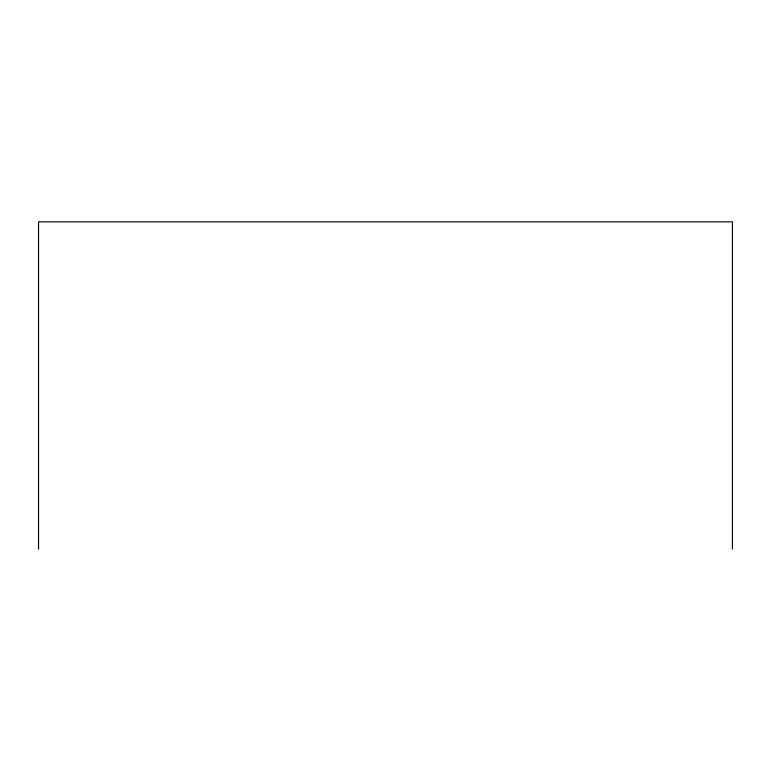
<?xml version="1.0" encoding="UTF-8"?>
<svg xmlns="http://www.w3.org/2000/svg" width="771" height="771" viewBox="0 0 771 771"><rect width="100%" height="100%" fill="white"/><g stroke="black" fill="none" stroke-linecap="round" stroke-linejoin="round"><path stroke-width="1.16" d="M732.45 549.145L732.45 221.855L38.55 221.855L38.55 549.145"/></g></svg>
